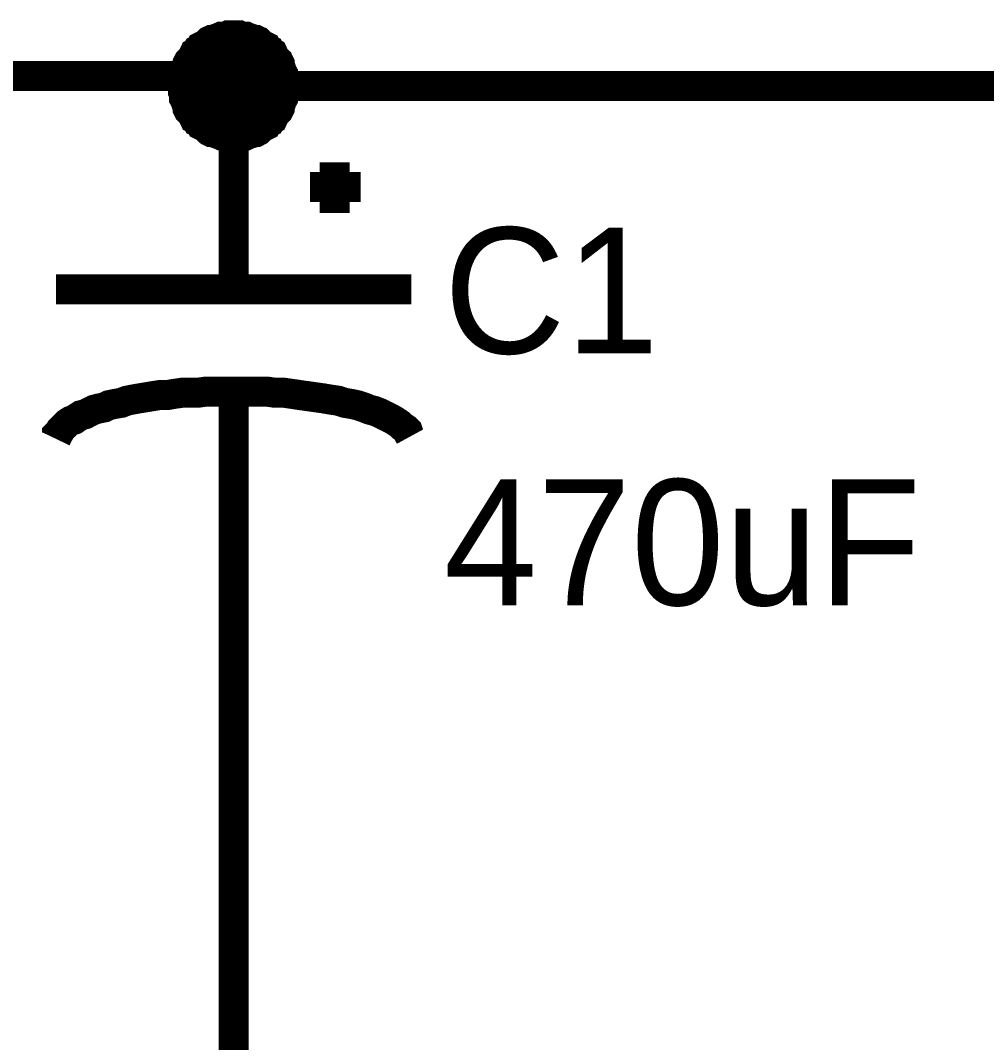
# Model space of a CAD drawing. Header units: millimetres. Extents: x 0 to 394, y 0 to 282.
# Drawn here: x 247.87 to 257.53, y 250.43 to 260.65 of the extents above; entities that cross this region are included whole.
import ezdxf

# ---------------------------------------------------------------- set-up
doc = ezdxf.new("R2010")
doc.units = ezdxf.units.MM
doc.layers.add('Sheet', color=255, linetype='Continuous')

msp = doc.modelspace()

# ---------------------------------------------------------------- linework, layer by layer
at = {"layer": 'Sheet'}
for points, const_width in [([(249.499, 259.995), (249.499, 260.017), (249.499, 260.051), (249.51, 260.073), (249.51, 260.096), (249.51, 260.118), (249.522, 260.141), (249.533, 260.175), (249.544, 260.197), (249.544, 260.219), (249.555, 260.242), (249.566, 260.253), (249.589, 260.276), (249.6, 260.298), (249.611, 260.321), (249.634, 260.332), (249.645, 260.354), (249.668, 260.365), (249.679, 260.388), (249.701, 260.399), (249.724, 260.41), (249.746, 260.433), (249.757, 260.444), (249.78, 260.455), (249.802, 260.455), (249.825, 260.467), (249.858, 260.478), (249.881, 260.489), (249.903, 260.489), (249.926, 260.489), (249.948, 260.5), (249.982, 260.5), (250.004, 260.5)], 0.3), ([(249.499, 259.995), (249.499, 260.017), (249.499, 260.051), (249.51, 260.073), (249.51, 260.096), (249.51, 260.118), (249.522, 260.141), (249.533, 260.175), (249.544, 260.197), (249.544, 260.219), (249.555, 260.242), (249.566, 260.253), (249.589, 260.276), (249.6, 260.298), (249.611, 260.321), (249.634, 260.332), (249.645, 260.354), (249.668, 260.365), (249.679, 260.388), (249.701, 260.399), (249.724, 260.41), (249.746, 260.433), (249.757, 260.444), (249.78, 260.455), (249.802, 260.455), (249.825, 260.467), (249.858, 260.478), (249.881, 260.489), (249.903, 260.489), (249.926, 260.489), (249.948, 260.5), (249.982, 260.5), (250.004, 260.5)], 0.3), ([(249.499, 259.995), (249.499, 260.017), (249.499, 260.051), (249.51, 260.073), (249.51, 260.096), (249.51, 260.118), (249.522, 260.141), (249.533, 260.175), (249.544, 260.197), (249.544, 260.219), (249.555, 260.242), (249.566, 260.253), (249.589, 260.276), (249.6, 260.298), (249.611, 260.321), (249.634, 260.332), (249.645, 260.354), (249.668, 260.365), (249.679, 260.388), (249.701, 260.399), (249.724, 260.41), (249.746, 260.433), (249.757, 260.444), (249.78, 260.455), (249.802, 260.455), (249.825, 260.467), (249.858, 260.478), (249.881, 260.489), (249.903, 260.489), (249.926, 260.489), (249.948, 260.5), (249.982, 260.5), (250.004, 260.5)], 0.3), ([(249.499, 259.995), (249.499, 260.017), (249.499, 260.051), (249.51, 260.073), (249.51, 260.096), (249.51, 260.118), (249.522, 260.141), (249.533, 260.175), (249.544, 260.197), (249.544, 260.219), (249.555, 260.242), (249.566, 260.253), (249.589, 260.276), (249.6, 260.298), (249.611, 260.321), (249.634, 260.332), (249.645, 260.354), (249.668, 260.365), (249.679, 260.388), (249.701, 260.399), (249.724, 260.41), (249.746, 260.433), (249.757, 260.444), (249.78, 260.455), (249.802, 260.455), (249.825, 260.467), (249.858, 260.478), (249.881, 260.489), (249.903, 260.489), (249.926, 260.489), (249.948, 260.5), (249.982, 260.5), (250.004, 260.5)], 0.3), ([(249.499, 259.995), (249.499, 260.017), (249.499, 260.051), (249.51, 260.073), (249.51, 260.096), (249.51, 260.118), (249.522, 260.141), (249.533, 260.175), (249.544, 260.197), (249.544, 260.219), (249.555, 260.242), (249.566, 260.253), (249.589, 260.276), (249.6, 260.298), (249.611, 260.321), (249.634, 260.332), (249.645, 260.354), (249.668, 260.365), (249.679, 260.388), (249.701, 260.399), (249.724, 260.41), (249.746, 260.433), (249.757, 260.444), (249.78, 260.455), (249.802, 260.455), (249.825, 260.467), (249.858, 260.478), (249.881, 260.489), (249.903, 260.489), (249.926, 260.489), (249.948, 260.5), (249.982, 260.5), (250.004, 260.5)], 0.3), ([(250.004, 260.5), (250.004, 260.5)], 0.3), ([(250.004, 260.5), (250.027, 260.5), (250.061, 260.5), (250.083, 260.489), (250.106, 260.489), (250.128, 260.489), (250.15, 260.478), (250.184, 260.467), (250.207, 260.455), (250.229, 260.455), (250.252, 260.444), (250.263, 260.433), (250.285, 260.41), (250.308, 260.399), (250.33, 260.388), (250.341, 260.365), (250.364, 260.354), (250.375, 260.332), (250.398, 260.321), (250.409, 260.298), (250.42, 260.276), (250.442, 260.253), (250.454, 260.242), (250.465, 260.219), (250.465, 260.197), (250.476, 260.175), (250.487, 260.141), (250.499, 260.118), (250.499, 260.096), (250.499, 260.073), (250.51, 260.051), (250.51, 260.017), (250.51, 259.995)], 0.3), ([(250.004, 260.5), (250.004, 260.5)], 0.3), ([(250.004, 260.5), (250.027, 260.5), (250.061, 260.5), (250.083, 260.489), (250.106, 260.489), (250.128, 260.489), (250.15, 260.478), (250.184, 260.467), (250.207, 260.455), (250.229, 260.455), (250.252, 260.444), (250.263, 260.433), (250.285, 260.41), (250.308, 260.399), (250.33, 260.388), (250.341, 260.365), (250.364, 260.354), (250.375, 260.332), (250.398, 260.321), (250.409, 260.298), (250.42, 260.276), (250.442, 260.253), (250.454, 260.242), (250.465, 260.219), (250.465, 260.197), (250.476, 260.175), (250.487, 260.141), (250.499, 260.118), (250.499, 260.096), (250.499, 260.073), (250.51, 260.051), (250.51, 260.017), (250.51, 259.995)], 0.3), ([(250.004, 260.5), (250.004, 260.5)], 0.3), ([(250.004, 260.5), (250.027, 260.5), (250.061, 260.5), (250.083, 260.489), (250.106, 260.489), (250.128, 260.489), (250.15, 260.478), (250.184, 260.467), (250.207, 260.455), (250.229, 260.455), (250.252, 260.444), (250.263, 260.433), (250.285, 260.41), (250.308, 260.399), (250.33, 260.388), (250.341, 260.365), (250.364, 260.354), (250.375, 260.332), (250.398, 260.321), (250.409, 260.298), (250.42, 260.276), (250.442, 260.253), (250.454, 260.242), (250.465, 260.219), (250.465, 260.197), (250.476, 260.175), (250.487, 260.141), (250.499, 260.118), (250.499, 260.096), (250.499, 260.073), (250.51, 260.051), (250.51, 260.017), (250.51, 259.995)], 0.3), ([(250.004, 260.5), (250.004, 260.5)], 0.3), ([(250.004, 260.5), (250.027, 260.5), (250.061, 260.5), (250.083, 260.489), (250.106, 260.489), (250.128, 260.489), (250.15, 260.478), (250.184, 260.467), (250.207, 260.455), (250.229, 260.455), (250.252, 260.444), (250.263, 260.433), (250.285, 260.41), (250.308, 260.399), (250.33, 260.388), (250.341, 260.365), (250.364, 260.354), (250.375, 260.332), (250.398, 260.321), (250.409, 260.298), (250.42, 260.276), (250.442, 260.253), (250.454, 260.242), (250.465, 260.219), (250.465, 260.197), (250.476, 260.175), (250.487, 260.141), (250.499, 260.118), (250.499, 260.096), (250.499, 260.073), (250.51, 260.051), (250.51, 260.017), (250.51, 259.995)], 0.3), ([(250.004, 260.5), (250.004, 260.5)], 0.3), ([(250.004, 260.5), (250.027, 260.5), (250.061, 260.5), (250.083, 260.489), (250.106, 260.489), (250.128, 260.489), (250.15, 260.478), (250.184, 260.467), (250.207, 260.455), (250.229, 260.455), (250.252, 260.444), (250.263, 260.433), (250.285, 260.41), (250.308, 260.399), (250.33, 260.388), (250.341, 260.365), (250.364, 260.354), (250.375, 260.332), (250.398, 260.321), (250.409, 260.298), (250.42, 260.276), (250.442, 260.253), (250.454, 260.242), (250.465, 260.219), (250.465, 260.197), (250.476, 260.175), (250.487, 260.141), (250.499, 260.118), (250.499, 260.096), (250.499, 260.073), (250.51, 260.051), (250.51, 260.017), (250.51, 259.995)], 0.3), ([(249.499, 259.995), (249.499, 260.017), (249.499, 260.051), (249.51, 260.073), (249.51, 260.096), (249.51, 260.118), (249.522, 260.141), (249.533, 260.175), (249.544, 260.197), (249.544, 260.219), (249.555, 260.242), (249.566, 260.253), (249.589, 260.276), (249.6, 260.298), (249.611, 260.321), (249.634, 260.332), (249.645, 260.354), (249.668, 260.365), (249.679, 260.388), (249.701, 260.399), (249.724, 260.41), (249.746, 260.433), (249.757, 260.444), (249.78, 260.455), (249.802, 260.455), (249.825, 260.467), (249.858, 260.478), (249.881, 260.489), (249.903, 260.489), (249.926, 260.489), (249.948, 260.5), (249.982, 260.5), (250.004, 260.5)], 0.0991), ([(249.499, 259.995), (249.499, 260.017), (249.499, 260.051), (249.51, 260.073), (249.51, 260.096), (249.51, 260.118), (249.522, 260.141), (249.533, 260.175), (249.544, 260.197), (249.544, 260.219), (249.555, 260.242), (249.566, 260.253), (249.589, 260.276), (249.6, 260.298), (249.611, 260.321), (249.634, 260.332), (249.645, 260.354), (249.668, 260.365), (249.679, 260.388), (249.701, 260.399), (249.724, 260.41), (249.746, 260.433), (249.757, 260.444), (249.78, 260.455), (249.802, 260.455), (249.825, 260.467), (249.858, 260.478), (249.881, 260.489), (249.903, 260.489), (249.926, 260.489), (249.948, 260.5), (249.982, 260.5), (250.004, 260.5)], 0.0991), ([(249.499, 259.995), (249.499, 260.017), (249.499, 260.051), (249.51, 260.073), (249.51, 260.096), (249.51, 260.118), (249.522, 260.141), (249.533, 260.175), (249.544, 260.197), (249.544, 260.219), (249.555, 260.242), (249.566, 260.253), (249.589, 260.276), (249.6, 260.298), (249.611, 260.321), (249.634, 260.332), (249.645, 260.354), (249.668, 260.365), (249.679, 260.388), (249.701, 260.399), (249.724, 260.41), (249.746, 260.433), (249.757, 260.444), (249.78, 260.455), (249.802, 260.455), (249.825, 260.467), (249.858, 260.478), (249.881, 260.489), (249.903, 260.489), (249.926, 260.489), (249.948, 260.5), (249.982, 260.5), (250.004, 260.5)], 0.0991), ([(249.499, 259.995), (249.499, 260.017), (249.499, 260.051), (249.51, 260.073), (249.51, 260.096), (249.51, 260.118), (249.522, 260.141), (249.533, 260.175), (249.544, 260.197), (249.544, 260.219), (249.555, 260.242), (249.566, 260.253), (249.589, 260.276), (249.6, 260.298), (249.611, 260.321), (249.634, 260.332), (249.645, 260.354), (249.668, 260.365), (249.679, 260.388), (249.701, 260.399), (249.724, 260.41), (249.746, 260.433), (249.757, 260.444), (249.78, 260.455), (249.802, 260.455), (249.825, 260.467), (249.858, 260.478), (249.881, 260.489), (249.903, 260.489), (249.926, 260.489), (249.948, 260.5), (249.982, 260.5), (250.004, 260.5)], 0.0991), ([(249.499, 259.995), (249.499, 260.017), (249.499, 260.051), (249.51, 260.073), (249.51, 260.096), (249.51, 260.118), (249.522, 260.141), (249.533, 260.175), (249.544, 260.197), (249.544, 260.219), (249.555, 260.242), (249.566, 260.253), (249.589, 260.276), (249.6, 260.298), (249.611, 260.321), (249.634, 260.332), (249.645, 260.354), (249.668, 260.365), (249.679, 260.388), (249.701, 260.399), (249.724, 260.41), (249.746, 260.433), (249.757, 260.444), (249.78, 260.455), (249.802, 260.455), (249.825, 260.467), (249.858, 260.478), (249.881, 260.489), (249.903, 260.489), (249.926, 260.489), (249.948, 260.5), (249.982, 260.5), (250.004, 260.5)], 0.0991), ([(250.004, 260.5), (250.004, 260.5)], 0.0991), ([(250.004, 260.5), (250.027, 260.5), (250.061, 260.5), (250.083, 260.489), (250.106, 260.489), (250.128, 260.489), (250.15, 260.478), (250.184, 260.467), (250.207, 260.455), (250.229, 260.455), (250.252, 260.444), (250.263, 260.433), (250.285, 260.41), (250.308, 260.399), (250.33, 260.388), (250.341, 260.365), (250.364, 260.354), (250.375, 260.332), (250.398, 260.321), (250.409, 260.298), (250.42, 260.276), (250.442, 260.253), (250.454, 260.242), (250.465, 260.219), (250.465, 260.197), (250.476, 260.175), (250.487, 260.141), (250.499, 260.118), (250.499, 260.096), (250.499, 260.073), (250.51, 260.051), (250.51, 260.017), (250.51, 259.995)], 0.0991), ([(250.004, 260.5), (250.004, 260.5)], 0.0991), ([(250.004, 260.5), (250.027, 260.5), (250.061, 260.5), (250.083, 260.489), (250.106, 260.489), (250.128, 260.489), (250.15, 260.478), (250.184, 260.467), (250.207, 260.455), (250.229, 260.455), (250.252, 260.444), (250.263, 260.433), (250.285, 260.41), (250.308, 260.399), (250.33, 260.388), (250.341, 260.365), (250.364, 260.354), (250.375, 260.332), (250.398, 260.321), (250.409, 260.298), (250.42, 260.276), (250.442, 260.253), (250.454, 260.242), (250.465, 260.219), (250.465, 260.197), (250.476, 260.175), (250.487, 260.141), (250.499, 260.118), (250.499, 260.096), (250.499, 260.073), (250.51, 260.051), (250.51, 260.017), (250.51, 259.995)], 0.0991), ([(250.004, 260.5), (250.004, 260.5)], 0.0991), ([(250.004, 260.5), (250.027, 260.5), (250.061, 260.5), (250.083, 260.489), (250.106, 260.489), (250.128, 260.489), (250.15, 260.478), (250.184, 260.467), (250.207, 260.455), (250.229, 260.455), (250.252, 260.444), (250.263, 260.433), (250.285, 260.41), (250.308, 260.399), (250.33, 260.388), (250.341, 260.365), (250.364, 260.354), (250.375, 260.332), (250.398, 260.321), (250.409, 260.298), (250.42, 260.276), (250.442, 260.253), (250.454, 260.242), (250.465, 260.219), (250.465, 260.197), (250.476, 260.175), (250.487, 260.141), (250.499, 260.118), (250.499, 260.096), (250.499, 260.073), (250.51, 260.051), (250.51, 260.017), (250.51, 259.995)], 0.0991), ([(250.004, 260.5), (250.004, 260.5)], 0.0991), ([(250.004, 260.5), (250.027, 260.5), (250.061, 260.5), (250.083, 260.489), (250.106, 260.489), (250.128, 260.489), (250.15, 260.478), (250.184, 260.467), (250.207, 260.455), (250.229, 260.455), (250.252, 260.444), (250.263, 260.433), (250.285, 260.41), (250.308, 260.399), (250.33, 260.388), (250.341, 260.365), (250.364, 260.354), (250.375, 260.332), (250.398, 260.321), (250.409, 260.298), (250.42, 260.276), (250.442, 260.253), (250.454, 260.242), (250.465, 260.219), (250.465, 260.197), (250.476, 260.175), (250.487, 260.141), (250.499, 260.118), (250.499, 260.096), (250.499, 260.073), (250.51, 260.051), (250.51, 260.017), (250.51, 259.995)], 0.0991), ([(250.004, 260.5), (250.004, 260.5)], 0.0991), ([(250.004, 260.5), (250.027, 260.5), (250.061, 260.5), (250.083, 260.489), (250.106, 260.489), (250.128, 260.489), (250.15, 260.478), (250.184, 260.467), (250.207, 260.455), (250.229, 260.455), (250.252, 260.444), (250.263, 260.433), (250.285, 260.41), (250.308, 260.399), (250.33, 260.388), (250.341, 260.365), (250.364, 260.354), (250.375, 260.332), (250.398, 260.321), (250.409, 260.298), (250.42, 260.276), (250.442, 260.253), (250.454, 260.242), (250.465, 260.219), (250.465, 260.197), (250.476, 260.175), (250.487, 260.141), (250.499, 260.118), (250.499, 260.096), (250.499, 260.073), (250.51, 260.051), (250.51, 260.017), (250.51, 259.995)], 0.0991), ([(275.004, 260.152), (260, 260.152), (260, 259.995), (250.004, 259.995), (250.004, 260.096), (233.686, 260.096), (233.686, 259.579), (233.181, 259.579)], 0.3), ([(250.004, 259.489), (249.982, 259.489), (249.948, 259.489), (249.926, 259.501), (249.903, 259.501), (249.881, 259.501), (249.858, 259.512), (249.825, 259.523), (249.802, 259.534), (249.78, 259.534), (249.757, 259.546), (249.746, 259.557), (249.724, 259.579), (249.701, 259.591), (249.679, 259.602), (249.668, 259.624), (249.645, 259.635), (249.634, 259.658), (249.611, 259.669), (249.6, 259.692), (249.589, 259.714), (249.566, 259.737), (249.555, 259.748), (249.544, 259.77), (249.544, 259.793), (249.533, 259.815), (249.522, 259.849), (249.51, 259.871), (249.51, 259.894), (249.51, 259.916), (249.499, 259.939), (249.499, 259.972), (249.499, 259.995)], 0.3), ([(249.499, 259.995), (249.499, 259.995)], 0.3), ([(250.004, 259.489), (249.982, 259.489), (249.948, 259.489), (249.926, 259.501), (249.903, 259.501), (249.881, 259.501), (249.858, 259.512), (249.825, 259.523), (249.802, 259.534), (249.78, 259.534), (249.757, 259.546), (249.746, 259.557), (249.724, 259.579), (249.701, 259.591), (249.679, 259.602), (249.668, 259.624), (249.645, 259.635), (249.634, 259.658), (249.611, 259.669), (249.6, 259.692), (249.589, 259.714), (249.566, 259.737), (249.555, 259.748), (249.544, 259.77), (249.544, 259.793), (249.533, 259.815), (249.522, 259.849), (249.51, 259.871), (249.51, 259.894), (249.51, 259.916), (249.499, 259.939), (249.499, 259.972), (249.499, 259.995)], 0.3), ([(249.499, 259.995), (249.499, 259.995)], 0.3), ([(250.004, 259.489), (249.982, 259.489), (249.948, 259.489), (249.926, 259.501), (249.903, 259.501), (249.881, 259.501), (249.858, 259.512), (249.825, 259.523), (249.802, 259.534), (249.78, 259.534), (249.757, 259.546), (249.746, 259.557), (249.724, 259.579), (249.701, 259.591), (249.679, 259.602), (249.668, 259.624), (249.645, 259.635), (249.634, 259.658), (249.611, 259.669), (249.6, 259.692), (249.589, 259.714), (249.566, 259.737), (249.555, 259.748), (249.544, 259.77), (249.544, 259.793), (249.533, 259.815), (249.522, 259.849), (249.51, 259.871), (249.51, 259.894), (249.51, 259.916), (249.499, 259.939), (249.499, 259.972), (249.499, 259.995)], 0.3), ([(249.499, 259.995), (249.499, 259.995)], 0.3), ([(250.004, 259.489), (249.982, 259.489), (249.948, 259.489), (249.926, 259.501), (249.903, 259.501), (249.881, 259.501), (249.858, 259.512), (249.825, 259.523), (249.802, 259.534), (249.78, 259.534), (249.757, 259.546), (249.746, 259.557), (249.724, 259.579), (249.701, 259.591), (249.679, 259.602), (249.668, 259.624), (249.645, 259.635), (249.634, 259.658), (249.611, 259.669), (249.6, 259.692), (249.589, 259.714), (249.566, 259.737), (249.555, 259.748), (249.544, 259.77), (249.544, 259.793), (249.533, 259.815), (249.522, 259.849), (249.51, 259.871), (249.51, 259.894), (249.51, 259.916), (249.499, 259.939), (249.499, 259.972), (249.499, 259.995)], 0.3), ([(249.499, 259.995), (249.499, 259.995)], 0.3), ([(250.004, 259.489), (249.982, 259.489), (249.948, 259.489), (249.926, 259.501), (249.903, 259.501), (249.881, 259.501), (249.858, 259.512), (249.825, 259.523), (249.802, 259.534), (249.78, 259.534), (249.757, 259.546), (249.746, 259.557), (249.724, 259.579), (249.701, 259.591), (249.679, 259.602), (249.668, 259.624), (249.645, 259.635), (249.634, 259.658), (249.611, 259.669), (249.6, 259.692), (249.589, 259.714), (249.566, 259.737), (249.555, 259.748), (249.544, 259.77), (249.544, 259.793), (249.533, 259.815), (249.522, 259.849), (249.51, 259.871), (249.51, 259.894), (249.51, 259.916), (249.499, 259.939), (249.499, 259.972), (249.499, 259.995)], 0.3), ([(249.499, 259.995), (249.499, 259.995)], 0.3), ([(250.51, 259.995), (250.51, 259.972), (250.51, 259.939), (250.499, 259.916), (250.499, 259.894), (250.499, 259.871), (250.487, 259.849), (250.476, 259.815), (250.465, 259.793), (250.465, 259.77), (250.454, 259.748), (250.442, 259.737), (250.42, 259.714), (250.409, 259.692), (250.398, 259.669), (250.375, 259.658), (250.364, 259.635), (250.341, 259.624), (250.33, 259.602), (250.308, 259.591), (250.285, 259.579), (250.263, 259.557), (250.252, 259.546), (250.229, 259.534), (250.207, 259.534), (250.184, 259.523), (250.15, 259.512), (250.128, 259.501), (250.106, 259.501), (250.083, 259.501), (250.061, 259.489), (250.027, 259.489), (250.004, 259.489)], 0.3), ([(250.004, 257.962), (250.004, 259.995)], 0.3), ([(250.51, 259.995), (250.51, 259.972), (250.51, 259.939), (250.499, 259.916), (250.499, 259.894), (250.499, 259.871), (250.487, 259.849), (250.476, 259.815), (250.465, 259.793), (250.465, 259.77), (250.454, 259.748), (250.442, 259.737), (250.42, 259.714), (250.409, 259.692), (250.398, 259.669), (250.375, 259.658), (250.364, 259.635), (250.341, 259.624), (250.33, 259.602), (250.308, 259.591), (250.285, 259.579), (250.263, 259.557), (250.252, 259.546), (250.229, 259.534), (250.207, 259.534), (250.184, 259.523), (250.15, 259.512), (250.128, 259.501), (250.106, 259.501), (250.083, 259.501), (250.061, 259.489), (250.027, 259.489), (250.004, 259.489)], 0.3), ([(250.51, 259.995), (250.51, 259.972), (250.51, 259.939), (250.499, 259.916), (250.499, 259.894), (250.499, 259.871), (250.487, 259.849), (250.476, 259.815), (250.465, 259.793), (250.465, 259.77), (250.454, 259.748), (250.442, 259.737), (250.42, 259.714), (250.409, 259.692), (250.398, 259.669), (250.375, 259.658), (250.364, 259.635), (250.341, 259.624), (250.33, 259.602), (250.308, 259.591), (250.285, 259.579), (250.263, 259.557), (250.252, 259.546), (250.229, 259.534), (250.207, 259.534), (250.184, 259.523), (250.15, 259.512), (250.128, 259.501), (250.106, 259.501), (250.083, 259.501), (250.061, 259.489), (250.027, 259.489), (250.004, 259.489)], 0.3), ([(250.51, 259.995), (250.51, 259.972), (250.51, 259.939), (250.499, 259.916), (250.499, 259.894), (250.499, 259.871), (250.487, 259.849), (250.476, 259.815), (250.465, 259.793), (250.465, 259.77), (250.454, 259.748), (250.442, 259.737), (250.42, 259.714), (250.409, 259.692), (250.398, 259.669), (250.375, 259.658), (250.364, 259.635), (250.341, 259.624), (250.33, 259.602), (250.308, 259.591), (250.285, 259.579), (250.263, 259.557), (250.252, 259.546), (250.229, 259.534), (250.207, 259.534), (250.184, 259.523), (250.15, 259.512), (250.128, 259.501), (250.106, 259.501), (250.083, 259.501), (250.061, 259.489), (250.027, 259.489), (250.004, 259.489)], 0.3), ([(250.51, 259.995), (250.51, 259.972), (250.51, 259.939), (250.499, 259.916), (250.499, 259.894), (250.499, 259.871), (250.487, 259.849), (250.476, 259.815), (250.465, 259.793), (250.465, 259.77), (250.454, 259.748), (250.442, 259.737), (250.42, 259.714), (250.409, 259.692), (250.398, 259.669), (250.375, 259.658), (250.364, 259.635), (250.341, 259.624), (250.33, 259.602), (250.308, 259.591), (250.285, 259.579), (250.263, 259.557), (250.252, 259.546), (250.229, 259.534), (250.207, 259.534), (250.184, 259.523), (250.15, 259.512), (250.128, 259.501), (250.106, 259.501), (250.083, 259.501), (250.061, 259.489), (250.027, 259.489), (250.004, 259.489)], 0.3), ([(250.51, 259.995), (250.51, 259.995), (250.51, 259.995), (250.51, 259.995), (250.51, 259.995), (250.51, 259.995), (250.51, 259.995), (250.51, 259.995), (250.51, 259.995), (250.51, 259.995), (250.51, 259.995), (250.51, 259.995), (250.51, 259.995), (250.51, 259.995), (250.51, 259.995), (250.51, 259.995), (250.51, 259.995), (250.51, 259.995), (250.51, 259.995), (250.51, 259.995), (250.51, 259.995), (250.51, 259.995), (250.51, 259.995), (250.51, 259.995), (250.51, 259.995), (250.51, 259.995), (250.51, 259.995), (250.51, 259.995), (250.51, 259.995), (250.51, 259.995), (250.51, 259.995), (250.51, 259.995), (250.51, 259.995)], 0.3), ([(250.51, 259.995), (250.51, 259.995)], 0.3), ([(250.51, 259.995), (250.51, 259.995), (250.51, 259.995), (250.51, 259.995), (250.51, 259.995), (250.51, 259.995), (250.51, 259.995), (250.51, 259.995), (250.51, 259.995), (250.51, 259.995), (250.51, 259.995), (250.51, 259.995), (250.51, 259.995), (250.51, 259.995), (250.51, 259.995), (250.51, 259.995), (250.51, 259.995), (250.51, 259.995), (250.51, 259.995), (250.51, 259.995), (250.51, 259.995), (250.51, 259.995), (250.51, 259.995), (250.51, 259.995), (250.51, 259.995), (250.51, 259.995), (250.51, 259.995), (250.51, 259.995), (250.51, 259.995), (250.51, 259.995), (250.51, 259.995), (250.51, 259.995), (250.51, 259.995)], 0.3), ([(250.51, 259.995), (250.51, 259.995)], 0.3), ([(250.51, 259.995), (250.51, 259.995), (250.51, 259.995), (250.51, 259.995), (250.51, 259.995), (250.51, 259.995), (250.51, 259.995), (250.51, 259.995), (250.51, 259.995), (250.51, 259.995), (250.51, 259.995), (250.51, 259.995), (250.51, 259.995), (250.51, 259.995), (250.51, 259.995), (250.51, 259.995), (250.51, 259.995), (250.51, 259.995), (250.51, 259.995), (250.51, 259.995), (250.51, 259.995), (250.51, 259.995), (250.51, 259.995), (250.51, 259.995), (250.51, 259.995), (250.51, 259.995), (250.51, 259.995), (250.51, 259.995), (250.51, 259.995), (250.51, 259.995), (250.51, 259.995), (250.51, 259.995), (250.51, 259.995)], 0.3), ([(250.51, 259.995), (250.51, 259.995)], 0.3), ([(250.51, 259.995), (250.51, 259.995), (250.51, 259.995), (250.51, 259.995), (250.51, 259.995), (250.51, 259.995), (250.51, 259.995), (250.51, 259.995), (250.51, 259.995), (250.51, 259.995), (250.51, 259.995), (250.51, 259.995), (250.51, 259.995), (250.51, 259.995), (250.51, 259.995), (250.51, 259.995), (250.51, 259.995), (250.51, 259.995), (250.51, 259.995), (250.51, 259.995), (250.51, 259.995), (250.51, 259.995), (250.51, 259.995), (250.51, 259.995), (250.51, 259.995), (250.51, 259.995), (250.51, 259.995), (250.51, 259.995), (250.51, 259.995), (250.51, 259.995), (250.51, 259.995), (250.51, 259.995), (250.51, 259.995)], 0.3), ([(250.51, 259.995), (250.51, 259.995)], 0.3), ([(250.51, 259.995), (250.51, 259.995), (250.51, 259.995), (250.51, 259.995), (250.51, 259.995), (250.51, 259.995), (250.51, 259.995), (250.51, 259.995), (250.51, 259.995), (250.51, 259.995), (250.51, 259.995), (250.51, 259.995), (250.51, 259.995), (250.51, 259.995), (250.51, 259.995), (250.51, 259.995), (250.51, 259.995), (250.51, 259.995), (250.51, 259.995), (250.51, 259.995), (250.51, 259.995), (250.51, 259.995), (250.51, 259.995), (250.51, 259.995), (250.51, 259.995), (250.51, 259.995), (250.51, 259.995), (250.51, 259.995), (250.51, 259.995), (250.51, 259.995), (250.51, 259.995), (250.51, 259.995), (250.51, 259.995)], 0.3), ([(250.51, 259.995), (250.51, 259.995)], 0.3), ([(250.004, 259.489), (249.982, 259.489), (249.948, 259.489), (249.926, 259.501), (249.903, 259.501), (249.881, 259.501), (249.858, 259.512), (249.825, 259.523), (249.802, 259.534), (249.78, 259.534), (249.757, 259.546), (249.746, 259.557), (249.724, 259.579), (249.701, 259.591), (249.679, 259.602), (249.668, 259.624), (249.645, 259.635), (249.634, 259.658), (249.611, 259.669), (249.6, 259.692), (249.589, 259.714), (249.566, 259.737), (249.555, 259.748), (249.544, 259.77), (249.544, 259.793), (249.533, 259.815), (249.522, 259.849), (249.51, 259.871), (249.51, 259.894), (249.51, 259.916), (249.499, 259.939), (249.499, 259.972), (249.499, 259.995)], 0.0991), ([(249.499, 259.995), (249.499, 259.995)], 0.0991), ([(250.004, 259.489), (249.982, 259.489), (249.948, 259.489), (249.926, 259.501), (249.903, 259.501), (249.881, 259.501), (249.858, 259.512), (249.825, 259.523), (249.802, 259.534), (249.78, 259.534), (249.757, 259.546), (249.746, 259.557), (249.724, 259.579), (249.701, 259.591), (249.679, 259.602), (249.668, 259.624), (249.645, 259.635), (249.634, 259.658), (249.611, 259.669), (249.6, 259.692), (249.589, 259.714), (249.566, 259.737), (249.555, 259.748), (249.544, 259.77), (249.544, 259.793), (249.533, 259.815), (249.522, 259.849), (249.51, 259.871), (249.51, 259.894), (249.51, 259.916), (249.499, 259.939), (249.499, 259.972), (249.499, 259.995)], 0.0991), ([(249.499, 259.995), (249.499, 259.995)], 0.0991), ([(250.004, 259.489), (249.982, 259.489), (249.948, 259.489), (249.926, 259.501), (249.903, 259.501), (249.881, 259.501), (249.858, 259.512), (249.825, 259.523), (249.802, 259.534), (249.78, 259.534), (249.757, 259.546), (249.746, 259.557), (249.724, 259.579), (249.701, 259.591), (249.679, 259.602), (249.668, 259.624), (249.645, 259.635), (249.634, 259.658), (249.611, 259.669), (249.6, 259.692), (249.589, 259.714), (249.566, 259.737), (249.555, 259.748), (249.544, 259.77), (249.544, 259.793), (249.533, 259.815), (249.522, 259.849), (249.51, 259.871), (249.51, 259.894), (249.51, 259.916), (249.499, 259.939), (249.499, 259.972), (249.499, 259.995)], 0.0991), ([(249.499, 259.995), (249.499, 259.995)], 0.0991), ([(250.004, 259.489), (249.982, 259.489), (249.948, 259.489), (249.926, 259.501), (249.903, 259.501), (249.881, 259.501), (249.858, 259.512), (249.825, 259.523), (249.802, 259.534), (249.78, 259.534), (249.757, 259.546), (249.746, 259.557), (249.724, 259.579), (249.701, 259.591), (249.679, 259.602), (249.668, 259.624), (249.645, 259.635), (249.634, 259.658), (249.611, 259.669), (249.6, 259.692), (249.589, 259.714), (249.566, 259.737), (249.555, 259.748), (249.544, 259.77), (249.544, 259.793), (249.533, 259.815), (249.522, 259.849), (249.51, 259.871), (249.51, 259.894), (249.51, 259.916), (249.499, 259.939), (249.499, 259.972), (249.499, 259.995)], 0.0991), ([(249.499, 259.995), (249.499, 259.995)], 0.0991), ([(250.004, 259.489), (249.982, 259.489), (249.948, 259.489), (249.926, 259.501), (249.903, 259.501), (249.881, 259.501), (249.858, 259.512), (249.825, 259.523), (249.802, 259.534), (249.78, 259.534), (249.757, 259.546), (249.746, 259.557), (249.724, 259.579), (249.701, 259.591), (249.679, 259.602), (249.668, 259.624), (249.645, 259.635), (249.634, 259.658), (249.611, 259.669), (249.6, 259.692), (249.589, 259.714), (249.566, 259.737), (249.555, 259.748), (249.544, 259.77), (249.544, 259.793), (249.533, 259.815), (249.522, 259.849), (249.51, 259.871), (249.51, 259.894), (249.51, 259.916), (249.499, 259.939), (249.499, 259.972), (249.499, 259.995)], 0.0991), ([(249.499, 259.995), (249.499, 259.995)], 0.0991), ([(250.51, 259.995), (250.51, 259.972), (250.51, 259.939), (250.499, 259.916), (250.499, 259.894), (250.499, 259.871), (250.487, 259.849), (250.476, 259.815), (250.465, 259.793), (250.465, 259.77), (250.454, 259.748), (250.442, 259.737), (250.42, 259.714), (250.409, 259.692), (250.398, 259.669), (250.375, 259.658), (250.364, 259.635), (250.341, 259.624), (250.33, 259.602), (250.308, 259.591), (250.285, 259.579), (250.263, 259.557), (250.252, 259.546), (250.229, 259.534), (250.207, 259.534), (250.184, 259.523), (250.15, 259.512), (250.128, 259.501), (250.106, 259.501), (250.083, 259.501), (250.061, 259.489), (250.027, 259.489), (250.004, 259.489)], 0.0991), ([(250.51, 259.995), (250.51, 259.972), (250.51, 259.939), (250.499, 259.916), (250.499, 259.894), (250.499, 259.871), (250.487, 259.849), (250.476, 259.815), (250.465, 259.793), (250.465, 259.77), (250.454, 259.748), (250.442, 259.737), (250.42, 259.714), (250.409, 259.692), (250.398, 259.669), (250.375, 259.658), (250.364, 259.635), (250.341, 259.624), (250.33, 259.602), (250.308, 259.591), (250.285, 259.579), (250.263, 259.557), (250.252, 259.546), (250.229, 259.534), (250.207, 259.534), (250.184, 259.523), (250.15, 259.512), (250.128, 259.501), (250.106, 259.501), (250.083, 259.501), (250.061, 259.489), (250.027, 259.489), (250.004, 259.489)], 0.0991), ([(250.51, 259.995), (250.51, 259.972), (250.51, 259.939), (250.499, 259.916), (250.499, 259.894), (250.499, 259.871), (250.487, 259.849), (250.476, 259.815), (250.465, 259.793), (250.465, 259.77), (250.454, 259.748), (250.442, 259.737), (250.42, 259.714), (250.409, 259.692), (250.398, 259.669), (250.375, 259.658), (250.364, 259.635), (250.341, 259.624), (250.33, 259.602), (250.308, 259.591), (250.285, 259.579), (250.263, 259.557), (250.252, 259.546), (250.229, 259.534), (250.207, 259.534), (250.184, 259.523), (250.15, 259.512), (250.128, 259.501), (250.106, 259.501), (250.083, 259.501), (250.061, 259.489), (250.027, 259.489), (250.004, 259.489)], 0.0991), ([(250.51, 259.995), (250.51, 259.972), (250.51, 259.939), (250.499, 259.916), (250.499, 259.894), (250.499, 259.871), (250.487, 259.849), (250.476, 259.815), (250.465, 259.793), (250.465, 259.77), (250.454, 259.748), (250.442, 259.737), (250.42, 259.714), (250.409, 259.692), (250.398, 259.669), (250.375, 259.658), (250.364, 259.635), (250.341, 259.624), (250.33, 259.602), (250.308, 259.591), (250.285, 259.579), (250.263, 259.557), (250.252, 259.546), (250.229, 259.534), (250.207, 259.534), (250.184, 259.523), (250.15, 259.512), (250.128, 259.501), (250.106, 259.501), (250.083, 259.501), (250.061, 259.489), (250.027, 259.489), (250.004, 259.489)], 0.0991), ([(250.51, 259.995), (250.51, 259.972), (250.51, 259.939), (250.499, 259.916), (250.499, 259.894), (250.499, 259.871), (250.487, 259.849), (250.476, 259.815), (250.465, 259.793), (250.465, 259.77), (250.454, 259.748), (250.442, 259.737), (250.42, 259.714), (250.409, 259.692), (250.398, 259.669), (250.375, 259.658), (250.364, 259.635), (250.341, 259.624), (250.33, 259.602), (250.308, 259.591), (250.285, 259.579), (250.263, 259.557), (250.252, 259.546), (250.229, 259.534), (250.207, 259.534), (250.184, 259.523), (250.15, 259.512), (250.128, 259.501), (250.106, 259.501), (250.083, 259.501), (250.061, 259.489), (250.027, 259.489), (250.004, 259.489)], 0.0991), ([(250.51, 259.995), (250.51, 259.995), (250.51, 259.995), (250.51, 259.995), (250.51, 259.995), (250.51, 259.995), (250.51, 259.995), (250.51, 259.995), (250.51, 259.995), (250.51, 259.995), (250.51, 259.995), (250.51, 259.995), (250.51, 259.995), (250.51, 259.995), (250.51, 259.995), (250.51, 259.995), (250.51, 259.995), (250.51, 259.995), (250.51, 259.995), (250.51, 259.995), (250.51, 259.995), (250.51, 259.995), (250.51, 259.995), (250.51, 259.995), (250.51, 259.995), (250.51, 259.995), (250.51, 259.995), (250.51, 259.995), (250.51, 259.995), (250.51, 259.995), (250.51, 259.995), (250.51, 259.995), (250.51, 259.995)], 0.0991), ([(250.51, 259.995), (250.51, 259.995)], 0.0991), ([(250.51, 259.995), (250.51, 259.995), (250.51, 259.995), (250.51, 259.995), (250.51, 259.995), (250.51, 259.995), (250.51, 259.995), (250.51, 259.995), (250.51, 259.995), (250.51, 259.995), (250.51, 259.995), (250.51, 259.995), (250.51, 259.995), (250.51, 259.995), (250.51, 259.995), (250.51, 259.995), (250.51, 259.995), (250.51, 259.995), (250.51, 259.995), (250.51, 259.995), (250.51, 259.995), (250.51, 259.995), (250.51, 259.995), (250.51, 259.995), (250.51, 259.995), (250.51, 259.995), (250.51, 259.995), (250.51, 259.995), (250.51, 259.995), (250.51, 259.995), (250.51, 259.995), (250.51, 259.995), (250.51, 259.995)], 0.0991), ([(250.51, 259.995), (250.51, 259.995)], 0.0991), ([(250.51, 259.995), (250.51, 259.995), (250.51, 259.995), (250.51, 259.995), (250.51, 259.995), (250.51, 259.995), (250.51, 259.995), (250.51, 259.995), (250.51, 259.995), (250.51, 259.995), (250.51, 259.995), (250.51, 259.995), (250.51, 259.995), (250.51, 259.995), (250.51, 259.995), (250.51, 259.995), (250.51, 259.995), (250.51, 259.995), (250.51, 259.995), (250.51, 259.995), (250.51, 259.995), (250.51, 259.995), (250.51, 259.995), (250.51, 259.995), (250.51, 259.995), (250.51, 259.995), (250.51, 259.995), (250.51, 259.995), (250.51, 259.995), (250.51, 259.995), (250.51, 259.995), (250.51, 259.995), (250.51, 259.995)], 0.0991), ([(250.51, 259.995), (250.51, 259.995)], 0.0991), ([(250.51, 259.995), (250.51, 259.995), (250.51, 259.995), (250.51, 259.995), (250.51, 259.995), (250.51, 259.995), (250.51, 259.995), (250.51, 259.995), (250.51, 259.995), (250.51, 259.995), (250.51, 259.995), (250.51, 259.995), (250.51, 259.995), (250.51, 259.995), (250.51, 259.995), (250.51, 259.995), (250.51, 259.995), (250.51, 259.995), (250.51, 259.995), (250.51, 259.995), (250.51, 259.995), (250.51, 259.995), (250.51, 259.995), (250.51, 259.995), (250.51, 259.995), (250.51, 259.995), (250.51, 259.995), (250.51, 259.995), (250.51, 259.995), (250.51, 259.995), (250.51, 259.995), (250.51, 259.995), (250.51, 259.995)], 0.0991), ([(250.51, 259.995), (250.51, 259.995)], 0.0991), ([(250.51, 259.995), (250.51, 259.995), (250.51, 259.995), (250.51, 259.995), (250.51, 259.995), (250.51, 259.995), (250.51, 259.995), (250.51, 259.995), (250.51, 259.995), (250.51, 259.995), (250.51, 259.995), (250.51, 259.995), (250.51, 259.995), (250.51, 259.995), (250.51, 259.995), (250.51, 259.995), (250.51, 259.995), (250.51, 259.995), (250.51, 259.995), (250.51, 259.995), (250.51, 259.995), (250.51, 259.995), (250.51, 259.995), (250.51, 259.995), (250.51, 259.995), (250.51, 259.995), (250.51, 259.995), (250.51, 259.995), (250.51, 259.995), (250.51, 259.995), (250.51, 259.995), (250.51, 259.995), (250.51, 259.995)], 0.0991), ([(250.51, 259.995), (250.51, 259.995)], 0.0991), ([(251.015, 259.231), (251.015, 258.726)], 0.3), ([(250.768, 258.984), (251.273, 258.984)], 0.3), ([(251.779, 257.962), (248.23, 257.962)], 0.3), ([(249.802, 256.94), (249.724, 256.94), (249.645, 256.929), (249.566, 256.929), (249.488, 256.929), (249.409, 256.918), (249.342, 256.906), (249.263, 256.906), (249.196, 256.895), (249.128, 256.884), (249.061, 256.873), (248.994, 256.861), (248.938, 256.85), (248.881, 256.828), (248.814, 256.817), (248.758, 256.805), (248.713, 256.783), (248.657, 256.772), (248.612, 256.76), (248.567, 256.738), (248.522, 256.715), (248.477, 256.704), (248.443, 256.682), (248.41, 256.659), (248.376, 256.648), (248.342, 256.626), (248.32, 256.603), (248.297, 256.581), (248.275, 256.558), (248.264, 256.536), (248.241, 256.513), (248.241, 256.491), (248.23, 256.468)], 0.3), ([(251.768, 256.491), (251.756, 256.513), (251.745, 256.547), (251.723, 256.569), (251.689, 256.592), (251.667, 256.614), (251.633, 256.637), (251.599, 256.659), (251.554, 256.682), (251.509, 256.704), (251.464, 256.727), (251.408, 256.749), (251.363, 256.76), (251.307, 256.783), (251.24, 256.805), (251.184, 256.817), (251.116, 256.828), (251.049, 256.85), (250.97, 256.861), (250.903, 256.873), (250.824, 256.884), (250.746, 256.895), (250.667, 256.906), (250.588, 256.918), (250.51, 256.929), (250.42, 256.929), (250.341, 256.94), (250.252, 256.94), (250.162, 256.94), (250.072, 256.94), (249.982, 256.94), (249.892, 256.94), (249.802, 256.94)], 0.3), ([(250.004, 256.951), (250.004, 254.919)], 0.3), ([(250.004, 254.919), (250.004, 239.993), (255.002, 239.993), (260, 239.993), (260, 252.38)], 0.3)]:
    msp.add_lwpolyline(points, dxfattribs=dict(at, const_width=const_width))
at = {"layer": 'Sheet', "const_width": 0.508}
msp.add_lwpolyline([(249.746, 260, 1), (250.254, 260, 1)], format="xyb", close=True, dxfattribs=at)

# ---------------------------------------------------------------- texts
at = {"layer": 'Sheet'}
for s, p in [('C1', (252.105, 257.322)), ('470uF', (252.105, 254.806))]:
    msp.add_text(s, height=1.2579, dxfattribs=at).set_placement(p)

doc.saveas('drawing.dxf')
